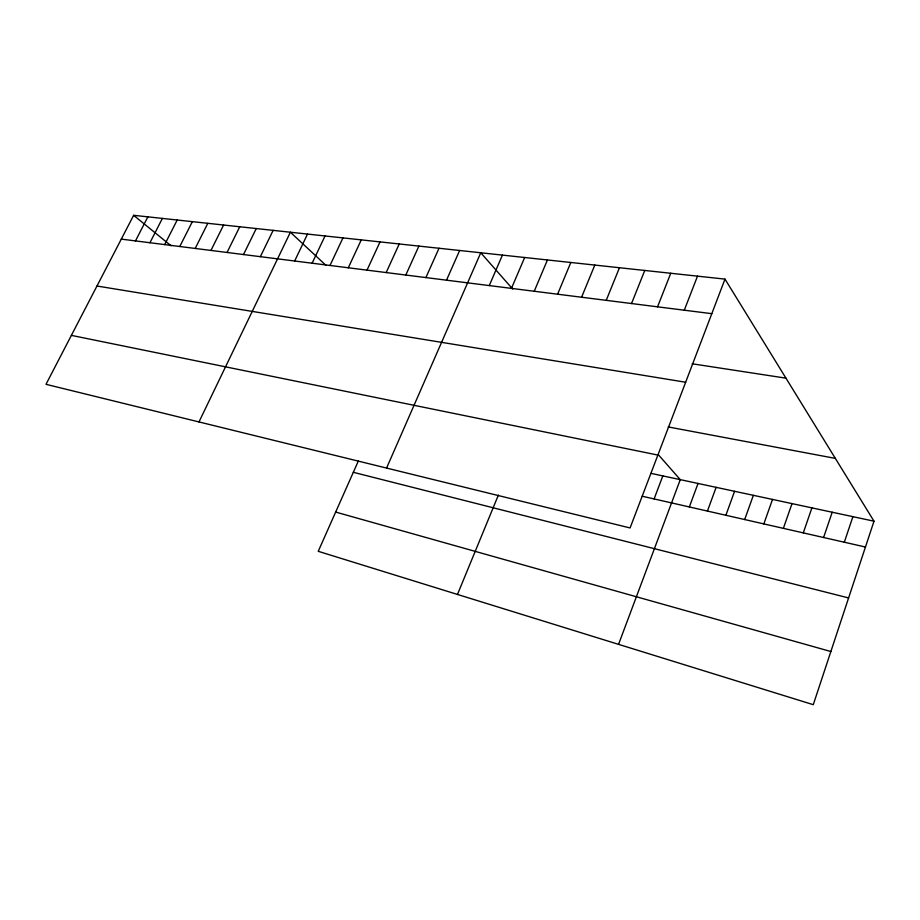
<?xml version="1.0" encoding="UTF-8"?>
<svg xmlns="http://www.w3.org/2000/svg" width="920" height="920" viewBox="0 0 920 920"><rect width="100%" height="100%" fill="white"/><g stroke="black" fill="none" stroke-linecap="round" stroke-linejoin="round"><path stroke-width="1.38" d="M724.983 279.116L630.085 527.953L46 384.318L133.641 215.314L724.983 279.116L874 521.191L813.269 704.685L318.24 551.31L358.409 460.851M844.318 542.213L852.897 516.672M823.595 537.498L832.197 512.233M803.286 532.887L811.911 507.874M783.369 528.356L792.016 503.608M763.841 523.905L772.501 499.433M744.682 519.547L753.353 495.328M725.88 515.269L734.574 491.291M707.434 511.072L716.128 487.335M689.333 506.954L698.038 483.46M618.562 644.356L680.271 479.653L658.662 455.066M654.108 498.939L662.825 475.904M684.296 310.201L697.498 276.149M657.547 306.832L670.76 273.263M631.534 303.542L644.759 270.457M606.222 300.346L619.459 267.731M457.481 594.446L498.375 495.098M581.589 297.24L594.814 265.075M557.601 294.204L570.814 262.487M534.232 291.26L547.434 259.957M511.451 288.385L524.653 257.508M489.256 285.579L502.435 255.105M386.572 468.073L480.769 252.77L512.681 289.052M446.499 280.186L459.643 250.493M425.902 277.575L439.012 248.262M405.8 275.045L418.887 246.088M386.181 272.561L399.234 243.972M367.011 270.147L380.029 241.902M348.289 267.777L361.272 239.878M330.004 265.466L342.953 237.9M312.122 263.212L325.036 235.968M294.653 261.004L307.522 234.071M198.984 421.935L290.386 232.231L326.059 265.431M260.348 256.68L273.136 230.368M243.512 254.552L256.255 228.539M227.056 252.471L239.752 226.768M210.956 250.435L223.606 225.02M195.212 248.457L207.805 223.318M179.791 246.502L192.349 221.651M164.703 244.605L177.203 220.018M149.937 242.73L162.38 218.419M135.47 240.913L147.867 216.844M121.302 239.119L711.793 313.674M692.15 363.779L785.956 378.166M96.979 286.028L685.653 382.237M668.173 426.926L835.337 458.39M71.38 335.374L657.88 455.066M650.969 473.363L874 521.191M642.252 496.236L865.456 547.032M353.326 472.305L848.596 597.942M335.662 512.072L830.863 651.532M133.641 215.314L171.108 245.824"/></g></svg>
